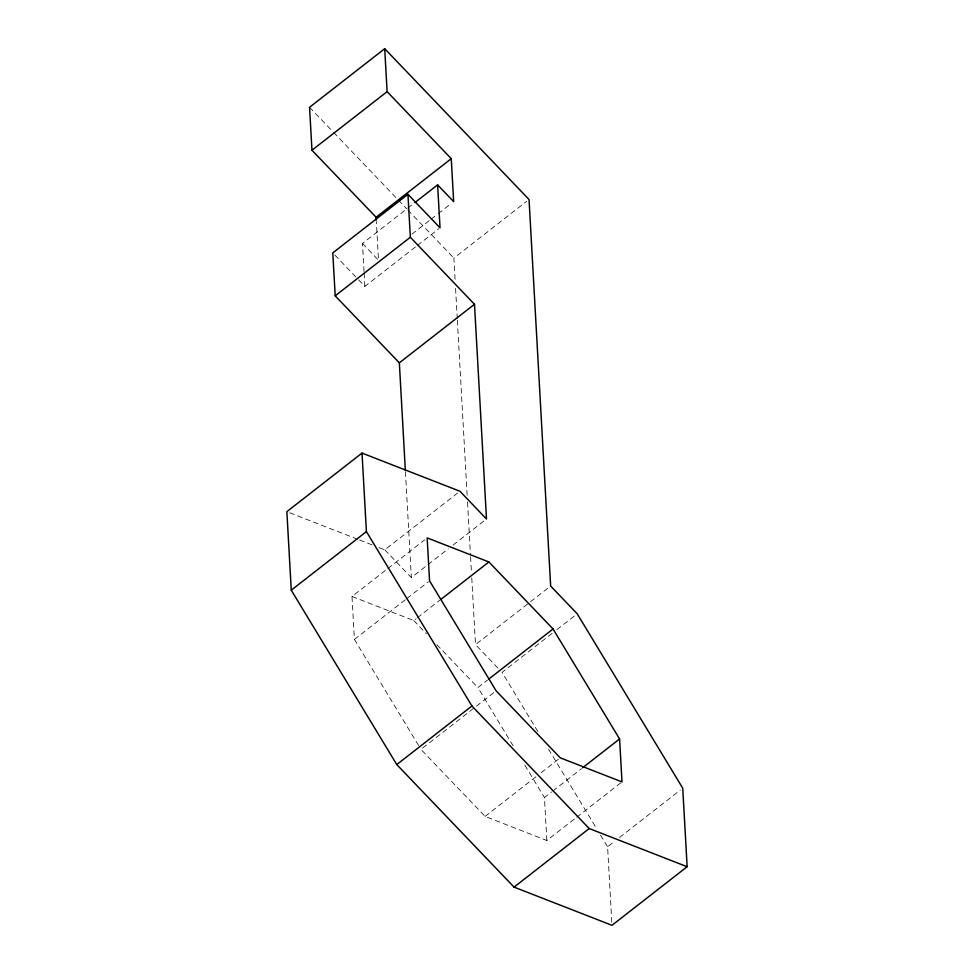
<?xml version="1.0" encoding="UTF-8"?>
<svg xmlns="http://www.w3.org/2000/svg" width="974" height="974" viewBox="0 0 974 974"><rect width="100%" height="100%" fill="white"/><g stroke="black" fill="none" stroke-linecap="round" stroke-linejoin="round"><path stroke-width="0.73" stroke-dasharray="4.87 3.65" d="M364.045 271.588L362.474 243.439L406.608 209.045M407.802 208.107L413.767 203.456M411.905 234.162L429.802 220.221M430.995 219.284L436.961 214.633M438.154 213.708L451.266 203.481M358.663 279.903L364.873 286.393L416.166 246.41M417.359 245.485L438.824 228.744M455.065 279.307L453.884 258.086L526.654 201.362M379.178 547.656L384.779 549.835L457.549 493.112M418.601 745.512L354.402 639.419L352.004 596.465L386.605 569.498M387.798 568.572L424.774 539.754M384.779 549.835L411.345 577.594L426.856 565.504M428.049 564.579L448.332 548.776M453.105 545.05L485.308 519.946M354.402 639.419L405.708 599.436M406.901 598.499L428.365 581.77M352.004 596.465L413.755 620.548L416.142 618.685M417.322 617.76L439.992 600.081M497.97 668.103L475.495 644.618L549.458 586.969M513.128 745.792L477.893 687.571L487.438 680.132M552.161 633.331L502.06 672.377L539.072 733.544M556.933 629.606L576.024 614.728M493.721 692.672L420.951 749.383L485.101 816.407L546.84 840.489L575.476 818.172M485.101 816.407L536.394 776.424M541.167 772.711L559.052 758.758M546.84 840.489L544.442 797.536L551.601 791.959M552.794 791.034L581.417 768.717M576.669 817.247L620.803 782.84M611.806 922.281L607.593 846.771L614.752 841.195M619.513 837.47L680.351 790.048M289.668 512.75L358.201 539.474M359.601 540.01L372.19 544.929M309.562 107.274L332.56 131.32M333.607 132.415L397.404 199.073M398.451 200.169L406.815 208.911M407.863 209.994L453.884 258.086M362.474 243.439L378.509 260.204L376.354 221.695M334.861 255.042L357.628 278.82M413.755 620.548L426.368 633.733M436.888 644.715L477.893 687.571M548.52 749.164L596.563 828.557M600.508 835.059L607.593 846.771M524.864 765.199L544.442 797.536M455.576 288.401L457.269 318.717M457.354 320.227L467.191 496.07M467.532 502.134L470.491 555.18M470.576 556.702L471.428 571.86M471.769 577.923L475.495 644.618M405.428 471.733L411.345 577.594M364.13 273.061L364.873 286.393"/><path stroke-width="1.46" d="M405.342 470.223L399.34 362.852L335.202 295.828L332.791 252.875L407.948 194.301L410.346 237.254L474.496 304.278L486.501 519.02L459.935 491.249L362.024 453.08L286.867 511.654L291.263 590.183L396.783 764.578L514.065 887.119L611.976 925.3L687.133 866.726L682.737 788.197L577.217 613.803L550.651 586.044L529.04 199.5L384.706 48.7L309.562 107.274L311.96 150.227L376.098 217.251L376.268 220.209M311.96 150.227L387.116 91.653L384.706 48.7M376.098 217.251L451.254 158.677L387.116 91.653M414.961 202.531L437.618 184.865L453.653 201.618L451.254 158.677M335.202 295.828L410.346 237.254M399.34 362.852L474.496 304.278M291.263 590.183L366.407 531.609L362.024 453.08M441.185 599.156L488.899 561.961L553.049 628.985L619.598 738.962L621.996 781.903L560.245 757.833L496.107 690.809L429.558 580.833L427.16 537.892L488.899 561.961M488.631 679.195L553.049 628.985M396.783 764.578L471.94 705.992L366.407 531.609M582.61 767.78L619.598 738.962M514.065 887.119L589.221 828.545L687.133 866.726M407.948 194.301L440.017 227.819L437.618 184.865M471.94 705.992L589.221 828.545"/></g></svg>
